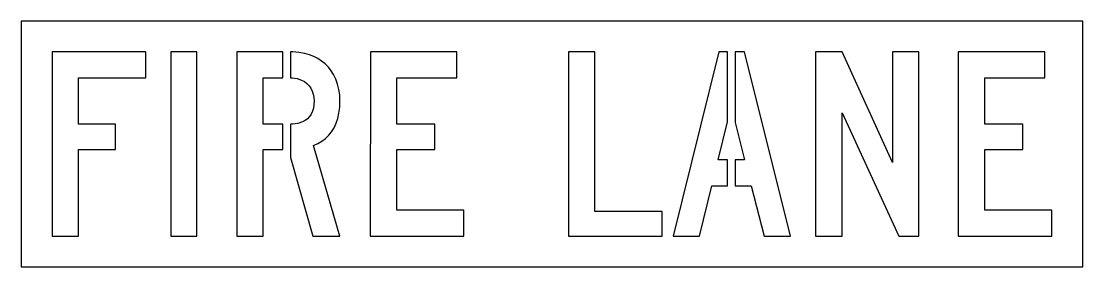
# Model space of a CAD drawing. Header units: inches. Extents: x 0 to 69.2, y 0 to 16.
import ezdxf

# ---------------------------------------------------------------- set-up
doc = ezdxf.new("R2010")
doc.units = ezdxf.units.IN
doc.layers.add('CUT', color=1, linetype='CONTINUOUS')
doc.layers.add('SHEET', color=8, linetype='CONTINUOUS')

msp = doc.modelspace()

# ---------------------------------------------------------------- linework, layer by layer
at = {"layer": 'CUT'}
for points in [[(2.015, 2), (3.741, 2.002), (3.741, 7.643), (6.141, 7.643), (6.141, 9.284), (3.742, 9.285), (3.741, 12.313), (8.12, 12.315), (8.118, 14), (2.015, 13.998)], [(9.762, 2.003), (11.446, 2), (11.446, 13.999), (9.764, 14)], [(14.057, 2.002), (15.783, 2), (15.783, 7.64), (17.069, 7.642), (17.069, 9.288), (15.783, 9.287), (15.785, 12.315), (17.069, 12.313), (17.069, 13.999), (14.057, 14)], [(17.569, 7.124), (19.025, 2), (20.79, 2), (19.068, 7.894), (19.358, 8.022), (19.617, 8.175), (19.854, 8.357), (20.064, 8.565), (20.25, 8.802), (20.41, 9.063), (20.542, 9.349), (20.647, 9.661), (20.729, 10.017), (20.777, 10.397), (20.794, 10.814), (20.775, 11.198), (20.724, 11.558), (20.639, 11.903), (20.524, 12.224), (20.376, 12.527), (20.216, 12.779), (20.034, 13.01), (19.826, 13.222), (19.599, 13.408), (19.351, 13.57), (19.084, 13.707), (18.797, 13.82), (18.497, 13.905), (18.12, 13.971), (17.725, 13.999), (17.569, 13.999), (17.569, 12.312), (17.676, 12.311), (17.998, 12.265), (18.291, 12.165), (18.472, 12.067), (18.636, 11.943), (18.778, 11.796), (18.895, 11.632), (18.988, 11.447), (19.054, 11.248), (19.095, 11.032), (19.109, 10.805), (19.097, 10.566), (19.062, 10.342), (19.001, 10.138), (18.918, 9.954), (18.81, 9.792), (18.68, 9.651), (18.526, 9.532), (18.353, 9.438), (18.053, 9.337), (17.704, 9.289), (17.569, 9.289)], [(22.773, 2), (28.877, 2), (28.877, 3.683), (24.499, 3.685), (24.499, 7.643), (26.981, 7.643), (26.983, 9.282), (24.499, 9.285), (24.499, 12.315), (28.414, 12.316), (28.414, 13.999), (22.775, 14)], [(35.699, 2), (41.804, 2), (41.803, 3.599), (37.425, 3.602), (37.425, 14), (35.701, 14)], [(42.521, 2.001), (44.247, 2.001), (45.045, 5.283), (46.073, 5.283), (46.073, 6.97), (45.467, 6.97), (46.073, 9.451), (46.073, 14), (45.51, 14)], [(46.573, 5.284), (47.613, 5.284), (48.456, 2.002), (50.179, 2), (47.193, 14), (46.573, 14), (46.573, 9.391), (47.192, 6.972), (46.573, 6.971)], [(51.825, 2.001), (53.551, 2.001), (53.551, 10.041), (57.257, 2), (58.562, 2), (58.562, 13.998), (56.836, 14), (56.835, 6.801), (53.552, 13.999), (51.825, 13.999)], [(61.13, 2), (67.235, 2), (67.235, 3.683), (62.857, 3.685), (62.857, 7.643), (65.339, 7.643), (65.34, 9.282), (62.857, 9.285), (62.857, 12.315), (66.772, 12.316), (66.772, 13.999), (61.132, 14)]]:
    msp.add_lwpolyline(points, close=True, dxfattribs=at)
at = {"layer": 'SHEET'}
msp.add_lwpolyline([(0, 0), (69.25, 0), (69.25, 16), (0, 16)], close=True, dxfattribs=at)

doc.saveas('drawing.dxf')
